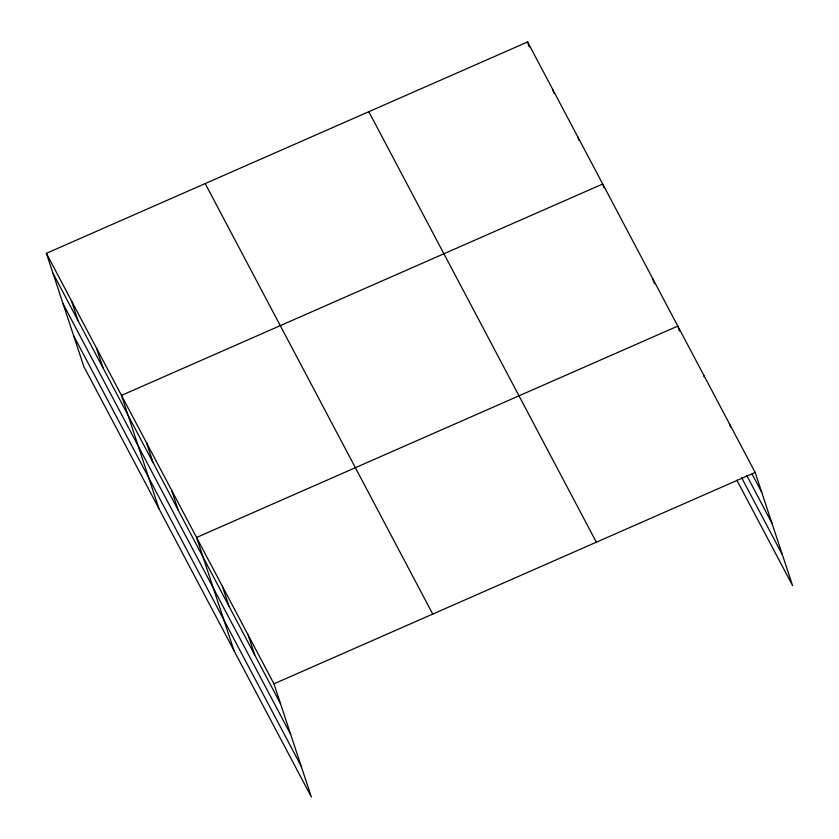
<?xml version="1.0" encoding="UTF-8"?>
<svg xmlns="http://www.w3.org/2000/svg" width="839" height="839" viewBox="0 0 839 839"><rect width="100%" height="100%" fill="white"/><g stroke="black" fill="none" stroke-linecap="round" stroke-linejoin="round"><path stroke-width="1.26" d="M46.386 253.326L273.944 683.827L311.384 797.05L83.837 366.549L46.386 253.326L527.616 41.95L755.163 472.451L792.614 585.674L736.831 480.149M273.944 683.827L755.163 472.451M752.143 474.182L761.739 492.336M746.741 475.482L771.922 523.137M741.645 477.716L782.42 554.873M368.814 111.702L596.361 542.204M205.198 183.573L432.746 614.075M52.962 273.21L280.52 703.711M63.156 304.012L290.703 734.513M73.654 335.747L301.201 766.248M729.374 423.664L730.612 427.387M703.585 374.876L704.403 377.361M679.443 331.048L677.797 326.077L196.578 537.453L234.018 650.676M652.763 278.726L654.41 283.697M603.933 187.747L602.706 184.014L121.487 395.389L158.928 508.612M577.672 136.663L578.91 140.386M552.639 89.301L553.876 93.035M527.616 41.95L529.252 46.921M248.155 635.039L254.731 654.923M222.366 586.241L228.942 606.125M171.544 490.102L178.12 509.986M146.51 442.74L153.086 462.625M96.454 348.038L103.029 367.922M71.42 300.677L77.996 320.561"/></g></svg>
